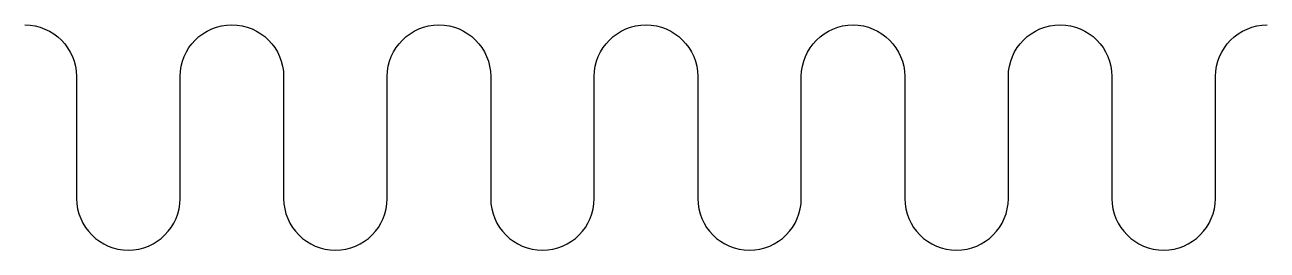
# Model space of a CAD drawing. Header units: metres. Extents: x 35168 to 37126, y 6295 to 6651.
import ezdxf

# ---------------------------------------------------------------- set-up
doc = ezdxf.new("R2010")
doc.units = ezdxf.units.M
doc.layers.add('S_SURFACE', color=6, linetype='Continuous')

msp = doc.modelspace()

# ---------------------------------------------------------------- linework, layer by layer
at = {"layer": 'S_SURFACE'}
msp.add_lwpolyline([(35167.93, 6650.55, -0.41), (35249.53, 6568.95), (35249.53, 6376.95, 1), (35412.73, 6376.95), (35412.73, 6568.95, -1), (35575.93, 6568.95), (35575.93, 6376.95, 1), (35739.13, 6376.95), (35739.13, 6568.95, -1), (35902.33, 6568.95), (35902.33, 6376.95, 1), (36065.53, 6376.95), (36065.53, 6568.95, -1), (36228.73, 6568.95), (36228.73, 6376.95, 1), (36391.93, 6376.95), (36391.93, 6568.95, -0.41), (36473.53, 6650.55, -0.41), (36555.13, 6568.95), (36555.13, 6376.95, 1), (36718.33, 6376.95), (36718.33, 6568.95, -1), (36881.53, 6568.95), (36881.53, 6376.95, 1), (37044.73, 6376.95), (37044.73, 6568.95, -0.41), (37126.33, 6650.55)], format="xyb", dxfattribs=at)

doc.saveas('drawing.dxf')
